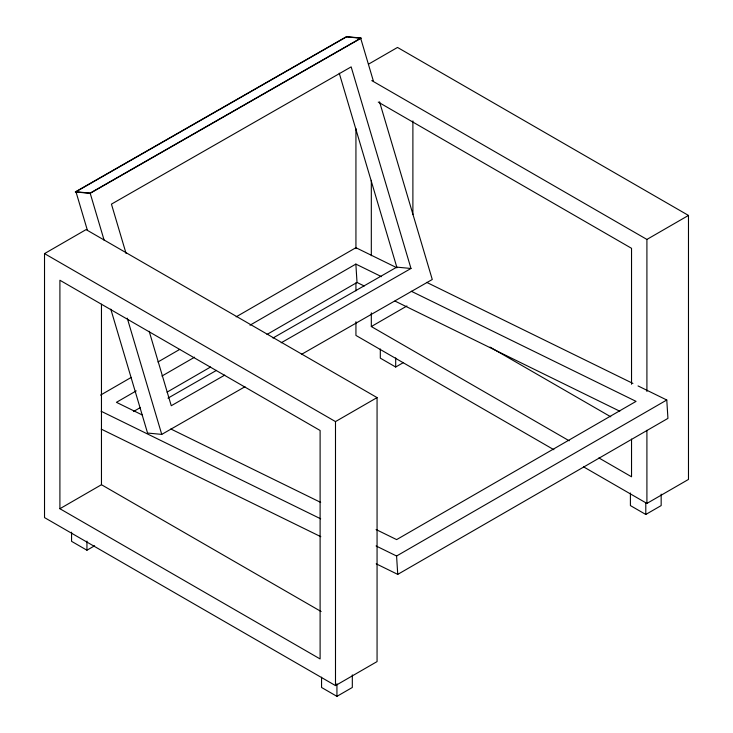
<?xml version="1.0" encoding="UTF-8"?>
<svg xmlns="http://www.w3.org/2000/svg" width="733" height="733" viewBox="0 0 733 733"><rect width="100%" height="100%" fill="white"/><g stroke="black" fill="none" stroke-linecap="round" stroke-linejoin="round"><path stroke-width="1.1" d="M368.8 64.009L397.506 47.443L688.479 215.429L688.479 479.428L646.909 503.424L583.569 466.857M44.521 253.609L86.091 229.603L377.064 397.598L377.064 661.587L335.494 685.593L44.521 517.599L44.521 253.609L335.494 421.594L377.064 397.598M100.558 395.114L131.244 377.403M157.962 361.974L179.732 349.403M236.145 316.839L355.908 247.699L396.947 267.802M136.219 390.9L116.428 402.325L142.092 414.896M161.938 376.047L194.593 357.2M249.999 325.205L355.862 264.091L381.517 276.662M133.424 411.561L140.342 407.566M167.06 392.137L210.591 367.004M266.986 334.45L357.017 282.471L364.209 285.989M371.319 312.844L371.319 326.551L406.943 305.982M59.904 508.72L320.11 658.949L320.11 430.482L59.904 280.244L59.904 508.72L101.466 484.715L321.118 611.533M380.308 349L380.308 358.144L395.692 367.022L403.379 362.588M71.559 532.195L71.559 541.33L86.943 550.217L94.63 545.773M371.768 80.584L646.909 239.434L688.479 215.429M376.066 545.948L396.58 556.008L666.773 400.007L667.937 418.387L397.744 574.379L376.194 563.824M630.407 493.016L630.407 505.587L645.791 514.465L661.166 505.587L661.166 494.161M321.558 677.182L321.558 687.472L336.933 696.35L352.316 687.472L352.316 674.901M87.355 230.162L75.966 191.771L346.48 36.879L360.673 38.217L373.363 80.987M75.966 191.771L90.15 193.109L360.673 38.217M167.967 398.156L216.51 370.367M272.969 338.032L396.791 267.133L410.984 268.48L351.162 66.877L111.443 204.131L126.067 253.435M224.747 375.104L171.256 405.734L149.156 331.234M281.215 342.778L410.984 268.48M110.784 309.124L147.562 433.047L161.746 434.394L244.987 386.731M301.465 354.387L432.268 279.493L379.547 101.832M426.698 282.379L632.918 383.423M638.049 385.934L666.773 400.007M411.286 291.248L636.061 401.372L396.626 539.607L376.102 529.556M394.995 301.071L619.77 411.204M170.826 428.979L320.678 502.398M101.099 411.231L320.66 518.808M101.236 429.107L320.797 536.684M378.246 102.079L631.534 248.313L631.534 384.257M490.056 347.112L610.763 416.802M371.319 326.551L569.202 440.799M598.879 457.933L631.534 476.789L631.534 439.085M553.882 449.714L355.936 335.43L355.936 321.714M339.251 73.208L396.791 267.133M90.15 193.109L104.15 240.268M127.249 318.14L161.746 434.394M396.58 556.008L397.744 574.379M355.862 264.091L357.017 282.471M646.909 239.434L646.909 391.431M646.909 430.28L646.909 503.424M645.791 503.04L645.791 514.465M412.89 120.918L412.89 214.595M395.692 357.878L395.692 367.022M371.319 180.327L371.319 255.725M355.936 128.577L355.936 248.579M355.936 282.865L355.936 290.864M336.933 683.779L336.933 696.35M335.494 421.594L335.494 685.593M101.466 304.222L101.466 484.715M86.943 541.073L86.943 550.217M346.507 36.65L75.297 191.945L90.122 193.338L361.342 38.052L346.507 36.65"/></g></svg>
